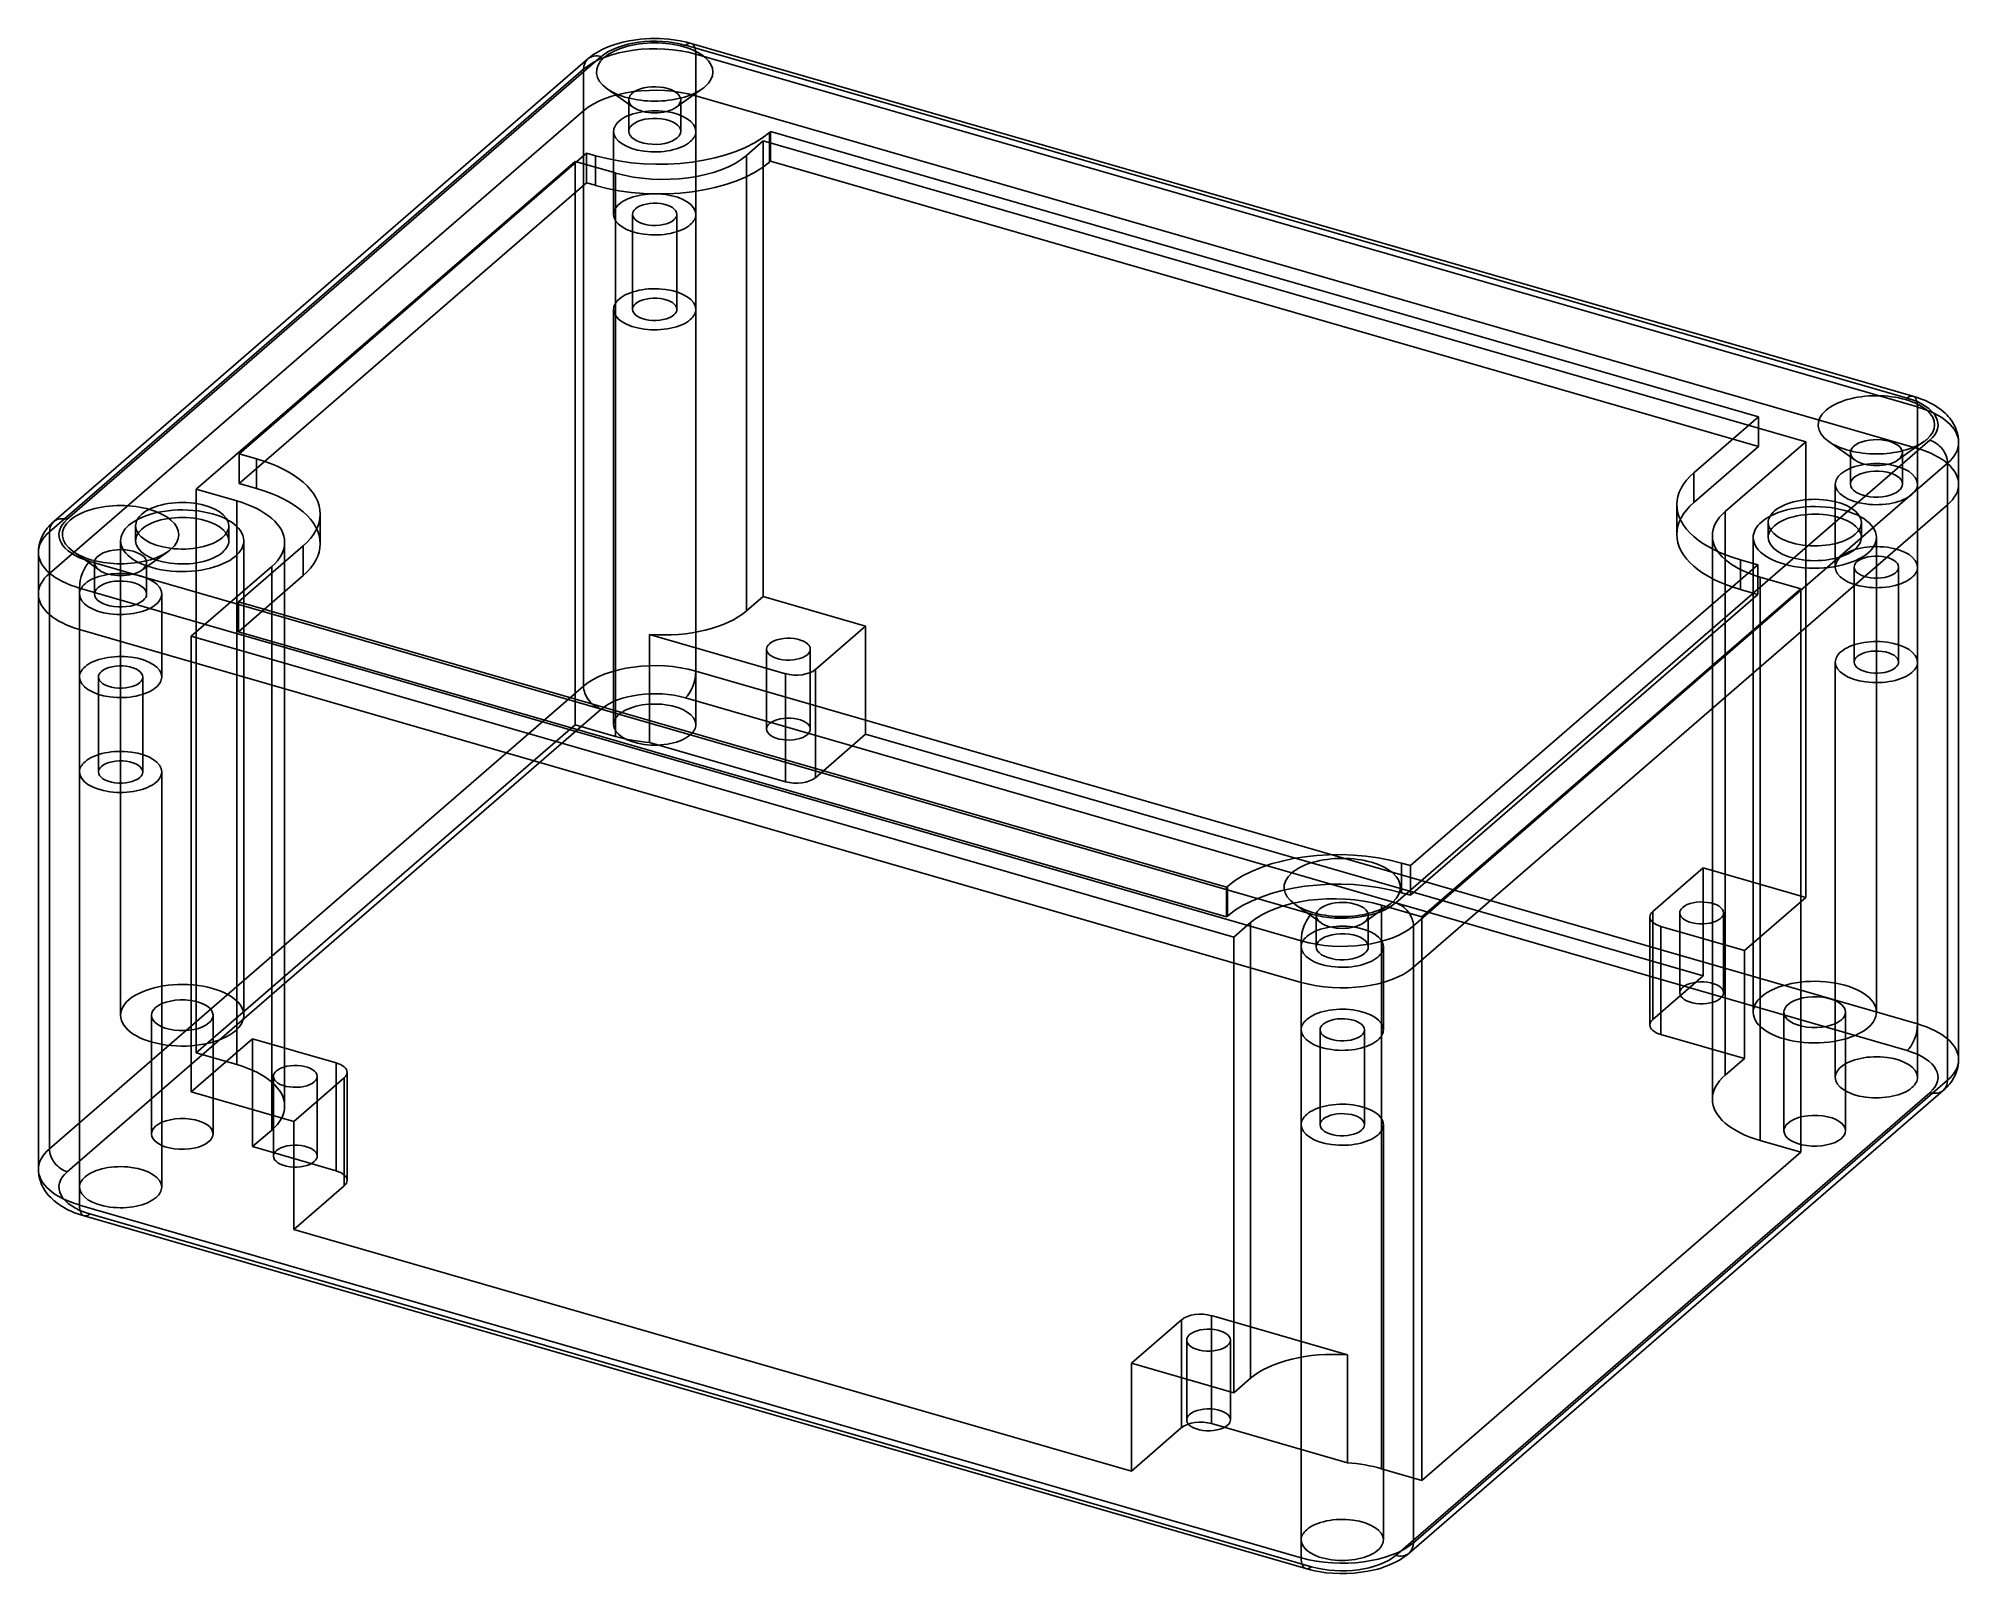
# Model space of a CAD drawing. Header units: millimetres. Extents: x -70 to 70, y -76 to 37.
import ezdxf

# ---------------------------------------------------------------- set-up
doc = ezdxf.new("R2010")
doc.units = ezdxf.units.MM
doc.layers.add('MAIN-1', color=7, linetype='Continuous')
doc.layers.add('MAIN-2', color=7, linetype='Continuous')

msp = doc.modelspace()

# ---------------------------------------------------------------- linework, layer by layer
at = {"layer": 'MAIN-1'}
for p, q in [((-26.46, 36.45), (-26.96, 36.37)), ((-26.13, 36.49), (-26.46, 36.45)), ((-25.79, 36.52), (-26.13, 36.49)), ((-25.44, 36.54), (-25.79, 36.52)), ((-25.1, 36.54), (-25.44, 36.54)), ((-24.76, 36.54), (-25.1, 36.54)), ((-24.41, 36.52), (-24.76, 36.54)), ((-24.07, 36.49), (-24.41, 36.52)), ((-23.74, 36.45), (-24.07, 36.49)), ((-23.24, 36.37), (-23.74, 36.45)), ((-68.98, 1.28), (-29.98, 35.05)), ((-29, 35.22), (-68, 1.44)), ((-29.8, 35.2), (-29.98, 35.05)), ((-29.61, 35.34), (-29.8, 35.2)), ((-29.41, 35.47), (-29.61, 35.34)), ((-29.19, 35.6), (-29.41, 35.47)), ((-28.95, 35.73), (-29.19, 35.6)), ((-28.68, 35.86), (-28.95, 35.73)), ((-28.39, 35.97), (-28.68, 35.86)), ((-28.08, 36.08), (-28.39, 35.97)), ((-27.77, 36.18), (-28.08, 36.08)), ((-27.43, 36.27), (-27.77, 36.18)), ((-26.96, 36.37), (-27.43, 36.27)), ((-22.77, 36.27), (-23.24, 36.37)), ((-22.85, 36.04), (66.35, 10.29)), ((-22.43, 36.18), (-22.77, 36.27)), ((66.77, 10.43), (-22.43, 36.18)), ((67.08, 10.33), (66.77, 10.43)), ((67.39, 10.22), (67.08, 10.33)), ((67.68, 10.11), (67.39, 10.22)), ((67.95, 9.98), (67.68, 10.11)), ((68.19, 9.85), (67.95, 9.98)), ((68.41, 9.72), (68.19, 9.85)), ((68.61, 9.59), (68.41, 9.72)), ((68.8, 9.45), (68.61, 9.59)), ((68.98, 9.3), (68.8, 9.45)), ((69.11, 9.18), (68.98, 9.3)), ((69.23, 9.06), (69.11, 9.18)), ((69.35, 8.94), (69.23, 9.06)), ((69.45, 8.82), (69.35, 8.94)), ((69.62, 8.59), (69.45, 8.82)), ((69.76, 8.36), (69.62, 8.59)), ((68, 7.22), (29, -26.56)), ((69.87, 8.14), (69.76, 8.36)), ((69.95, 7.91), (69.87, 8.14)), ((70.02, 7.7), (69.95, 7.91)), ((70.06, 7.48), (70.02, 7.7)), ((70.09, 7.26), (70.06, 7.48)), ((70.1, 7.04), (70.09, 7.26)), ((70.1, 7.04), (70.1, 4.01)), ((69.3, 5.54), (30.3, -28.23)), ((69.3, 5.54), (69.3, 2.51)), ((70.1, 4.01), (70.1, -37.99)), ((69.3, 2.51), (30.3, -31.26)), ((69.3, 2.51), (30.3, -31.26)), ((69.3, 2.51), (69.3, -39.49)), ((-69.87, 0.1), (-69.95, -0.11)), ((-69.77, 0.31), (-69.87, 0.1)), ((-69.62, 0.55), (-69.77, 0.31)), ((-69.45, 0.79), (-69.62, 0.55)), ((-69.35, 0.91), (-69.45, 0.79)), ((-69.23, 1.04), (-69.35, 0.91)), ((-69.11, 1.16), (-69.23, 1.04)), ((-68.98, 1.28), (-69.11, 1.16)), ((-70.09, -0.76), (-70.1, -0.98)), ((-70.1, -0.98), (-70.1, -4.01)), ((-70.06, -0.55), (-70.09, -0.76)), ((-70.02, -0.33), (-70.06, -0.55)), ((-69.95, -0.11), (-70.02, -0.33)), ((-66.35, -1.63), (22.85, -27.38)), ((-70.1, -4.01), (-70.1, -46.01)), ((-67.1, -3.58), (22.1, -29.33)), ((-67.1, -3.58), (-67.1, -6.61)), ((22.1, -32.36), (-67.1, -6.61)), ((-67.1, -6.61), (-67.1, -48.61)), ((-67.1, -6.61), (22.1, -32.36)), ((22.1, -29.33), (22.1, -32.36)), ((30.3, -28.23), (30.3, -31.26)), ((30.3, -31.26), (30.3, -73.26)), ((22.1, -32.36), (22.1, -74.36)), ((69.76, -39.3), (69.87, -39.08)), ((69.87, -39.08), (69.95, -38.86)), ((69.95, -38.86), (70.01, -38.67)), ((70.01, -38.67), (70.06, -38.42)), ((70.06, -38.42), (70.09, -38.21)), ((70.09, -38.21), (70.1, -37.99)), ((29.98, -74.02), (68.98, -40.25)), ((69.3, -39.49), (30.3, -73.26)), ((68.98, -40.25), (69.11, -40.13)), ((69.11, -40.13), (69.23, -40.01)), ((69.23, -40.01), (69.35, -39.89)), ((69.35, -39.89), (69.45, -39.76)), ((69.45, -39.76), (69.6, -39.56)), ((69.6, -39.56), (69.76, -39.3)), ((-70.1, -46.01), (-70.09, -46.19)), ((-70.09, -46.19), (-70.08, -46.36)), ((-70.08, -46.36), (-70.06, -46.45)), ((-70.06, -46.45), (-70.02, -46.67)), ((-70.02, -46.67), (-69.95, -46.88)), ((-69.95, -46.88), (-69.87, -47.11)), ((-69.87, -47.11), (-69.76, -47.33)), ((-69.76, -47.33), (-69.62, -47.56)), ((-69.62, -47.56), (-69.45, -47.79)), ((-69.45, -47.79), (-69.33, -47.93)), ((-69.33, -47.93), (-69.2, -48.06)), ((-69.2, -48.06), (-68.98, -48.27)), ((-68.98, -48.27), (-68.75, -48.46)), ((-68.75, -48.46), (-68.49, -48.64)), ((-68.49, -48.64), (-68.19, -48.82)), ((-68.19, -48.82), (-67.94, -48.96)), ((-67.94, -48.96), (-67.67, -49.08)), ((-67.1, -48.61), (22.1, -74.36)), ((-67.67, -49.08), (-67.46, -49.17)), ((-67.46, -49.17), (-67.23, -49.25)), ((-67.23, -49.25), (-67, -49.33)), ((-67, -49.33), (-66.77, -49.4)), ((22.43, -75.15), (-66.77, -49.4)), ((29.43, -74.43), (29.63, -74.3)), ((29.63, -74.3), (29.81, -74.16)), ((29.81, -74.16), (29.98, -74.02)), ((22.43, -75.15), (22.77, -75.24)), ((22.77, -75.24), (23.08, -75.31)), ((23.08, -75.31), (23.4, -75.37)), ((23.4, -75.37), (23.9, -75.45)), ((23.9, -75.45), (24.41, -75.49)), ((24.41, -75.49), (24.93, -75.51)), ((24.93, -75.51), (25.44, -75.51)), ((25.44, -75.51), (25.96, -75.48)), ((25.96, -75.48), (26.46, -75.42)), ((26.46, -75.42), (26.96, -75.34)), ((26.96, -75.34), (27.45, -75.24)), ((27.45, -75.24), (27.69, -75.18)), ((27.69, -75.18), (27.93, -75.11)), ((27.93, -75.11), (28.16, -75.03)), ((28.16, -75.03), (28.38, -74.95)), ((28.38, -74.95), (28.6, -74.86)), ((28.6, -74.86), (28.82, -74.76)), ((28.82, -74.76), (29.03, -74.66)), ((29.03, -74.66), (29.23, -74.55)), ((29.23, -74.55), (29.43, -74.43))]:
    msp.add_line(p, q, dxfattribs=at)
for centre, major_axis, ratio, start_param, end_param in [((-25.1, 34.09), (-4.25, 0), 0.5, 2.617994, 5.759587), ((-29, 33.92), (-0.98, 1.13), 0.75, -0.857072, 0.000001), ((-25.1, 34.09), (-4.25, 0), 0.5, -0.523599, 0.615576), ((-25.1, 34.09), (4.5, 0), 0.5, 1.047198, 2.617994), ((-22.85, 34.74), (0.42, 1.44), 0.433013, 0.000007, 0.588003), ((-25.1, 34.09), (-4.25, 0), 0.5, 0.615576, 2.526009), ((-25.1, 32.06), (1.9, 0), 0.5, 2.617994, 3.004423), ((-25.1, 32.06), (1.9, 0), 0.5, 0.137171, 2.617994), ((-25.1, 34.09), (-4.25, 0), 0.5, 2.526009, 2.617994), ((64.1, 8.34), (-4.25, 0), 0.5, 2.617994, 5.759587), ((66.35, 8.99), (0.42, 1.44), 0.433013, 0.000007, 0.588003), ((64.1, 8.34), (4.5, 0), 0.5, -0.523599, 1.047198), ((64.1, 8.34), (-4.25, 0), 0.5, -0.523599, 0.615576), ((64.1, 8.34), (-4.25, 0), 0.5, 0.615576, 2.526009), ((64.1, 6.31), (1.9, 0), 0.5, 0.137171, 2.617994), ((64.1, 8.34), (-4.25, 0), 0.5, 2.526009, 2.617994), ((68, 5.92), (0.98, -1.13), 0.75, 0.713724, 2.284521), ((64.1, 7.04), (6, 0), 0.5, -0.523599, 0), ((64.1, 6.31), (1.9, 0), 0.5, 2.617994, 3.004423), ((64.1, 4.01), (-6, 0), 0.5, 2.617994, 3.141499), ((64.1, 4.01), (6, 0), 0.5, -0.523599, -0.000094), ((-64.1, 0.32), (4.5, 0), 0.5, 2.617994, 4.18879), ((-68, 0.14), (-0.98, 1.13), 0.75, -0.857072, 0.000079), ((-64.1, 0.32), (-4.25, 0), 0.5, 2.617994, 5.759587), ((-64.1, 0.32), (-4.25, 0), 0.5, -0.523599, 0.615576), ((-64.1, -0.98), (6, 0), 0.5, 3.141593, 4.18879), ((-64.1, 0.32), (-4.25, 0), 0.5, 0.615576, 2.526009), ((-64.1, -1.72), (1.9, 0), 0.5, 2.617994, 3.004423), ((-64.1, -1.72), (1.9, 0), 0.5, 0.137171, 2.617994), ((-64.1, 0.32), (-4.25, 0), 0.5, 2.526009, 2.617994), ((-66.35, -2.93), (-0.42, -1.44), 0.433013, -2.55359, -0.982794), ((-64.1, -4.01), (-6, 0), 0.5, -0.000094, 1.047198), ((-64.1, -4.01), (6, 0), 0.5, 3.141499, 4.18879), ((25.1, -25.43), (-4.25, 0), 0.5, 2.617994, 5.759587), ((25.1, -25.43), (-4.25, 0), 0.5, -0.523599, 0.615576), ((25.1, -25.43), (4.5, 0), 0.5, -2.094395, -0.523599), ((25.1, -27.47), (1.9, 0), 0.5, 0.137171, 2.617994), ((25.1, -25.43), (-4.25, 0), 0.5, 2.526009, 2.617994), ((29, -27.86), (0.98, -1.13), 0.75, 0.713724, 2.284521), ((25.1, -25.43), (-4.25, 0), 0.5, 0.615576, 2.526009), ((22.85, -28.68), (-0.42, -1.44), 0.433013, -2.55359, -0.982794), ((25.1, -27.47), (1.9, 0), 0.5, 2.617994, 3.004423), ((25.1, -26.73), (6, 0), 0.5, -2.094395, -0.523599), ((25.1, -29.76), (-6, 0), 0.5, 1.047198, 2.617994), ((25.1, -29.76), (6, 0), 0.5, -2.094395, -0.523599), ((64.1, -37.99), (6, 0), 0.5, -0.523599, -0.000094), ((68, -39.11), (0.98, -1.13), 0.75, 0.000001, 0.713724), ((-64.1, -46.01), (6, 0), 0.5, 3.141499, 4.18879), ((-66.35, -47.96), (-0.42, -1.44), 0.433013, -0.982794, 0.000007), ((25.1, -71.76), (6, 0), 0.5, -2.094395, -0.523599), ((29, -72.89), (0.98, -1.13), 0.75, 0.000001, 0.713724), ((22.85, -73.71), (-0.42, -1.44), 0.433013, -0.982794, 0.000007)]:
    msp.add_ellipse(centre, major_axis=major_axis, ratio=ratio, start_param=start_param, end_param=end_param, dxfattribs=at)
at = {"layer": 'MAIN-2'}
for p, q in [((-22.1, 35.39), (-22.1, 32.36)), ((-22.1, 35.39), (67.1, 9.64)), ((-30.3, 34.29), (-69.3, 0.52)), ((-30.3, 34.29), (-30.3, 31.26)), ((-28.57, 32.87), (-26.65, 31.51)), ((-23.55, 31.51), (-21.63, 32.87)), ((-22.1, 32.36), (67.1, 6.61)), ((-22.1, 32.36), (67.1, 6.61)), ((-22.1, 32.36), (-22.1, -9.64)), ((-30.3, 31.26), (-69.3, -2.51)), ((-30.3, 31.26), (-69.3, -2.51)), ((-30.3, 31.26), (-30.3, -10.74)), ((-27, 32.06), (-27, 29.76)), ((-23.2, 32.06), (-23.2, 29.76)), ((-28.1, 29.76), (-28.1, 23.7)), ((-22.1, 29.76), (-22.1, 23.7)), ((-16.65, 29.75), (-16.72, 29.68)), ((-16.72, 29.68), (-16.72, 27.52)), ((-16.65, 29.75), (-16.65, 27.58)), ((-16.65, 29.75), (55.49, 8.92)), ((-55.43, 6.21), (-30.08, 28.17)), ((-30.08, 28.17), (-30.08, 26)), ((-29.43, 27.98), (-30.08, 28.17)), ((-18.41, 28), (-17.19, 29.07)), ((-17.19, -4.19), (-17.19, 29.07)), ((-17.19, 29.07), (58.94, 7.09)), ((-58.57, 3.63), (-30.92, 27.57)), ((-30.92, -13.56), (-30.92, 27.57)), ((-30.92, 27.57), (-27.97, 26.72)), ((-29.43, 27.98), (-29.43, 25.82)), ((-27.97, -14.41), (-27.97, 26.72)), ((-18.41, -5.25), (-18.41, 28)), ((-16.65, 27.58), (-16.72, 27.52)), ((55.49, 6.76), (-16.65, 27.58)), ((-30.08, 26), (-55.43, 4.05)), ((-29.43, 25.82), (-30.08, 26)), ((-26.72, 23.7), (-26.72, 16.77)), ((-23.48, 23.7), (-23.48, 16.77)), ((-28.1, 16.77), (-28.1, -13.54)), ((-22.1, 16.77), (-22.1, -13.54)), ((50.77, 4.83), (55.49, 8.92)), ((55.49, 8.92), (55.49, 6.76)), ((67.1, 9.64), (67.1, 6.61)), ((58.94, 7.09), (53.06, 2)), ((58.94, -26.16), (58.94, 7.09)), ((60.63, 7.12), (62.55, 5.76)), ((65.65, 5.76), (67.57, 7.12)), ((-55.43, 6.21), (-55.43, 4.05)), ((-55.43, 6.21), (-54.17, 5.85)), ((-54.17, 5.85), (-54.17, 3.69)), ((50.77, 2.67), (55.49, 6.76)), ((62.2, 6.31), (62.2, 4.01)), ((66, 6.31), (66, 4.01)), ((67.1, 6.61), (67.1, -35.39)), ((50.77, 4.83), (50.77, 2.67)), ((-58.57, -37.51), (-58.57, 3.63)), ((-55.62, 2.78), (-58.57, 3.63)), ((-55.43, 4.05), (-54.17, 3.69)), ((61.1, 4.01), (61.1, -2.05)), ((67.1, 4.01), (67.1, -2.05)), ((-55.62, -38.36), (-55.62, 2.78)), ((-49.52, -0.34), (-49.52, 1.82)), ((49.52, 0.34), (49.52, 2.51)), ((53.06, -39.13), (53.06, 2)), ((-69.3, 0.52), (-69.3, -2.51)), ((-63, 0.97), (-63, -0.12)), ((-56.2, -0.12), (-56.2, 0.97)), ((52.12, 0.25), (52.12, -40.88)), ((55.1, 0.12), (55.1, -34.53)), ((56.2, 1.2), (56.2, 0.12)), ((63, 0.12), (63, 1.2)), ((64.1, 0.12), (64.1, -34.53)), ((-67.57, -0.91), (-65.65, -2.27)), ((-64.1, -0.12), (-64.1, -34.76)), ((-62.55, -2.27), (-60.63, -0.91)), ((-55.49, -4.59), (-50.77, -0.5)), ((-55.1, -0.12), (-55.1, -34.76)), ((-52.12, -0.25), (-52.12, -41.39)), ((-50.77, -0.5), (-50.77, -2.67)), ((-69.3, -2.51), (-69.3, -44.51)), ((-66, -1.72), (-66, -4.01)), ((-62.2, -1.72), (-62.2, -4.01)), ((-58.94, -7.09), (-53.06, -2)), ((-50.77, -2.67), (-55.49, -6.76)), ((-53.06, -43.14), (-53.06, -2)), ((55.43, -1.88), (30.08, -23.84)), ((54.17, -1.52), (54.17, -3.69)), ((55.43, -1.88), (54.17, -1.52)), ((55.43, -1.88), (55.43, -4.05)), ((55.62, -43.91), (55.62, -2.78)), ((55.62, -2.78), (58.57, -3.63)), ((62.48, -2.05), (62.48, -8.98)), ((65.72, -2.05), (65.72, -8.98)), ((-67.1, -4.01), (-67.1, -10.07)), ((-61.1, -4.01), (-61.1, -10.07)), ((-18.41, -5.25), (-17.19, -4.19)), ((-17.19, -4.19), (-9.7, -6.35)), ((30.08, -26), (55.43, -4.05)), ((58.57, -3.63), (30.92, -27.57)), ((55.43, -4.05), (54.17, -3.69)), ((58.57, -44.76), (58.57, -3.63)), ((-55.49, -4.59), (-55.49, -6.76)), ((16.65, -25.42), (-55.49, -4.59)), ((-55.49, -6.76), (16.65, -27.58)), ((-25.47, -6.96), (-15.56, -9.83)), ((-25.47, -14.85), (-25.47, -6.96)), ((-13.37, -9.53), (-9.7, -6.35)), ((-9.7, -6.35), (-9.7, -14.23)), ((-58.94, -40.35), (-58.94, -7.09)), ((17.19, -29.07), (-58.94, -7.09)), ((-16.94, -8.04), (-16.94, -13.87)), ((-13.74, -8.04), (-13.74, -13.87)), ((-22.1, -9.64), (67.1, -35.39)), ((-13.37, -9.53), (-13.37, -17.42)), ((61.1, -8.98), (61.1, -39.29)), ((67.1, -8.98), (67.1, -39.29)), ((-30.3, -10.74), (-69.3, -44.51)), ((-65.72, -10.07), (-65.72, -17)), ((-62.48, -10.07), (-62.48, -17)), ((-15.56, -9.83), (-15.56, -17.71)), ((-29, -12.41), (-68, -46.19)), ((-22.85, -11.59), (66.35, -37.34)), ((-30.92, -13.56), (-58.57, -37.51)), ((-30.92, -13.56), (-27.97, -14.41)), ((-15.56, -17.71), (-25.47, -14.85)), ((-9.7, -14.23), (-13.37, -17.42)), ((51.45, -31.88), (-9.7, -14.23)), ((-67.1, -17), (-67.1, -47.31)), ((-61.1, -17), (-61.1, -47.31)), ((29.43, -23.65), (29.43, -25.82)), ((29.43, -23.65), (30.08, -23.84)), ((30.08, -23.84), (30.08, -26)), ((47.77, -27.18), (51.45, -24)), ((51.45, -24), (58.94, -26.16)), ((51.45, -31.88), (51.45, -24)), ((16.65, -25.42), (16.72, -25.35)), ((16.65, -25.42), (16.65, -27.58)), ((16.72, -25.35), (16.72, -27.52)), ((29.43, -25.82), (30.08, -26)), ((58.94, -26.16), (54.46, -30.04)), ((16.65, -27.58), (16.72, -27.52)), ((18.41, -28), (17.19, -29.07)), ((18.41, -61.26), (18.41, -28)), ((21.63, -26.66), (23.55, -28.02)), ((23.2, -27.47), (23.2, -29.76)), ((26.65, -28.02), (28.57, -26.66)), ((27, -27.47), (27, -29.76)), ((27.97, -67.86), (27.97, -26.72)), ((30.92, -27.57), (27.97, -26.72)), ((30.92, -68.71), (30.92, -27.57)), ((47.56, -35.47), (47.56, -27.58)), ((47.77, -27.18), (47.77, -35.07)), ((49.74, -27.29), (49.74, -33.12)), ((52.94, -27.29), (52.94, -33.12)), ((17.19, -62.32), (17.19, -29.07)), ((54.46, -30.04), (48.36, -28.28)), ((48.36, -28.28), (48.36, -36.16)), ((22.1, -29.76), (22.1, -35.82)), ((28.1, -29.76), (28.1, -35.82)), ((54.46, -30.04), (54.46, -37.92)), ((47.77, -35.07), (51.45, -31.88)), ((-61.85, -34.76), (-61.85, -43.42)), ((-57.35, -34.76), (-57.35, -43.42)), ((57.35, -34.53), (57.35, -43.19)), ((61.85, -34.53), (61.85, -43.19)), ((23.48, -35.82), (23.48, -42.75)), ((26.72, -35.82), (26.72, -42.75)), ((54.46, -37.92), (48.36, -36.16)), ((-58.94, -40.35), (-54.46, -36.47)), ((-55.62, -38.36), (-58.57, -37.51)), ((-54.46, -36.47), (-48.36, -38.23)), ((-54.46, -36.47), (-54.46, -44.35)), ((-52.94, -39.22), (-52.94, -45.04)), ((-49.74, -39.22), (-49.74, -45.04)), ((-48.36, -38.23), (-48.36, -46.11)), ((-47.56, -46.81), (-47.56, -38.93)), ((54.46, -37.92), (53.06, -39.13)), ((-51.45, -42.51), (-58.94, -40.35)), ((-47.77, -39.33), (-51.45, -42.51)), ((-47.77, -39.33), (-47.77, -47.21)), ((68, -40.41), (29, -74.19)), ((-54.46, -44.35), (-53.06, -43.14)), ((-51.45, -50.39), (-51.45, -42.51)), ((22.1, -42.75), (22.1, -73.06)), ((28.1, -42.75), (28.1, -73.06)), ((-54.46, -44.35), (-48.36, -46.11)), ((30.92, -68.71), (58.57, -44.76)), ((55.62, -43.91), (58.57, -44.76)), ((-47.77, -47.21), (-51.45, -50.39)), ((-66.35, -49.26), (22.85, -75.01)), ((-51.45, -50.39), (9.7, -68.04)), ((13.37, -56.98), (9.7, -60.16)), ((13.37, -56.98), (13.37, -64.86)), ((25.47, -59.55), (15.56, -56.68)), ((15.56, -56.68), (15.56, -64.56)), ((13.74, -58.47), (13.74, -64.29)), ((16.94, -58.47), (16.94, -64.29)), ((9.7, -60.16), (9.7, -68.04)), ((17.19, -62.32), (9.7, -60.16)), ((25.47, -67.43), (25.47, -59.55)), ((18.41, -61.26), (17.19, -62.32)), ((9.7, -68.04), (13.37, -64.86)), ((15.56, -64.56), (25.47, -67.43)), ((30.92, -68.71), (27.97, -67.86))]:
    msp.add_line(p, q, dxfattribs=at)
for centre, major_axis, ratio, start_param, end_param in [((-25.1, 32.79), (6, 0), 0.5, 1.047198, 2.617994), ((-29, 33.92), (-0.98, 1.13), 0.75, 0.000001, 0.713724), ((-22.85, 34.74), (0.42, 1.44), 0.433013, -0.982794, 0.000007), ((-25.1, 29.76), (-6, 0), 0.5, -2.094395, -0.523599), ((-25.1, 29.76), (6, 0), 0.5, 1.047198, 2.617994), ((-25.1, 29.76), (-3, 0), 0.5, 3.141499, 5.759587), ((-25.1, 32.06), (1.9, 0), 0.5, 3.004423, 3.141499), ((-25.1, 32.06), (1.9, 0), 0.5, 3.141499, 3.757169), ((-25.1, 32.06), (1.9, 0), 0.5, -2.526016, -0.615583), ((-25.1, 32.06), (1.9, 0), 0.5, -0.615583, -0.523599), ((-25.1, 32.06), (1.9, 0), 0.5, -0.523599, -0.000094), ((-25.1, 32.06), (1.9, 0), 0.5, -0.000094, 0.137171), ((-24.78, 32.01), (-9.3, 0), 0.5, 1.047198, 2.617994), ((-25.1, 29.76), (-3, 0), 0.5, -0.523599, -0.000094), ((-25.1, 29.76), (-3, 0), 0.5, -0.000094, 2.617994), ((-25.1, 29.76), (1.9, 0), 0.5, 2.617994, 3.141499), ((-25.1, 29.76), (1.9, 0), 0.5, 3.141499, 5.759587), ((-25.1, 29.76), (1.9, 0), 0.5, -0.000094, 2.617994), ((-25.1, 29.76), (1.9, 0), 0.5, -0.523599, -0.000094), ((-25.1, 29.76), (-3, 0), 0.5, 2.617994, 3.141499), ((-24.78, 29.84), (-9.3, 0), 0.5, 1.047198, 2.617994), ((-24.47, 29.75), (7, 0), 0.5, -2.094395, -0.523599), ((-25.1, 23.7), (3, 0), 0.5, -0.000094, 2.617994), ((-25.1, 23.7), (3, 0), 0.5, 2.617994, 3.141499), ((-25.1, 23.7), (1.62, 0), 0.5, 2.617994, 3.141499), ((-25.1, 23.7), (1.62, 0), 0.5, -0.000094, 2.617994), ((-25.1, 23.7), (3, 0), 0.5, 3.141499, 5.759587), ((-25.1, 23.7), (1.62, 0), 0.5, 3.141499, 5.759587), ((-25.1, 23.7), (1.62, 0), 0.5, -0.523599, -0.000094), ((-25.1, 23.7), (3, 0), 0.5, -0.523599, -0.000094), ((-25.1, 16.77), (3, 0), 0.5, -0.000094, 2.617994), ((-25.1, 16.77), (3, 0), 0.5, 2.617994, 3.141499), ((-25.1, 16.77), (1.62, 0), 0.5, 2.617994, 3.141499), ((-25.1, 16.77), (1.62, 0), 0.5, -0.000094, 2.617994), ((-25.1, 16.77), (3, 0), 0.5, 3.141499, 5.759587), ((-25.1, 16.77), (1.62, 0), 0.5, 3.141499, 5.759587), ((-25.1, 16.77), (1.62, 0), 0.5, -0.523599, -0.000094), ((-25.1, 16.77), (3, 0), 0.5, -0.523599, -0.000094), ((66.35, 8.99), (0.42, 1.44), 0.433013, -0.982794, 0.000007), ((64.1, 7.04), (6, 0), 0.5, 0, 1.047198), ((-58.82, 1.82), (-9.3, 0), 0.5, 3.141499, 4.18879), ((64.1, 4.01), (-3, 0), 0.5, 3.141499, 5.759587), ((64.1, 6.31), (1.9, 0), 0.5, 3.004423, 3.141499), ((64.1, 6.31), (1.9, 0), 0.5, 3.141499, 3.757169), ((64.1, 6.31), (1.9, 0), 0.5, -2.526016, -0.615583), ((64.1, 6.31), (1.9, 0), 0.5, -0.615583, -0.523599), ((64.1, 6.31), (1.9, 0), 0.5, -0.523599, -0.000094), ((64.1, 6.31), (1.9, 0), 0.5, -0.000094, 0.137171), ((64.1, 4.01), (-6, 0), 0.5, 3.141499, 4.18879), ((64.1, 4.01), (6, 0), 0.5, -0.000094, 1.047198), ((58.82, 2.51), (-9.3, 0), 0.5, -0.523599, -0.000094), ((64.1, 4.01), (-3, 0), 0.5, -0.523599, -0.000094), ((64.1, 4.01), (1.9, 0), 0.5, 2.617994, 3.141499), ((64.1, 4.01), (1.9, 0), 0.5, -0.000094, 2.617994), ((-59.6, 0.97), (3.4, 0), 0.5, -0.000094, 2.617994), ((-58.82, -0.34), (-9.3, 0), 0.5, 3.141499, 4.18879), ((59.6, 1.2), (3.4, 0), 0.5, -0.000094, 2.617994), ((64.1, 4.01), (-3, 0), 0.5, -0.000094, 2.617994), ((64.1, 4.01), (1.9, 0), 0.5, 3.141499, 5.759587), ((64.1, 4.01), (1.9, 0), 0.5, -0.523599, -0.000094), ((64.1, 4.01), (-3, 0), 0.5, 2.617994, 3.141499), ((-59.6, -0.12), (-4.5, 0), 0.5, 3.141499, 5.759587), ((-59.6, 0.97), (3.4, 0), 0.5, 2.617994, 3.141499), ((-59.6, -0.12), (3.4, 0), 0.5, -0.000094, 2.617994), ((-59.12, -0.25), (7, 0), 0.5, -0.000094, 1.047198), ((-58.82, 1.82), (-9.3, 0), 0.5, 2.617994, 3.141499), ((58.82, 0.34), (-9.3, 0), 0.5, -0.523599, -0.000094), ((58.82, 2.51), (-9.3, 0), 0.5, -0.000094, 1.047198), ((59.12, 0.25), (7, 0), 0.5, 2.617994, 3.141499), ((59.6, 0.12), (-4.5, 0), 0.5, 3.141499, 5.759587), ((59.6, 1.2), (3.4, 0), 0.5, 2.617994, 3.141499), ((59.6, 0.12), (3.4, 0), 0.5, -0.000094, 2.617994), ((-64.1, -0.98), (6, 0), 0.5, 2.617994, 3.141593), ((-68, 0.14), (-0.98, 1.13), 0.75, 0.000079, 0.713724), ((-59.6, -0.12), (-4.5, 0), 0.5, -0.523599, -0.000094), ((-59.6, 0.97), (3.4, 0), 0.5, 3.141499, 5.759587), ((-59.6, -0.12), (3.4, 0), 0.5, 2.617994, 3.141499), ((-59.6, 0.97), (3.4, 0), 0.5, -0.523599, -0.000094), ((58.82, 0.34), (-9.3, 0), 0.5, -0.000094, 1.047198), ((59.12, 0.25), (7, 0), 0.5, 3.141499, 4.18879), ((59.6, 0.12), (-4.5, 0), 0.5, -0.523599, -0.000094), ((59.6, 0.12), (-4.5, 0), 0.5, -0.000094, 2.617994), ((59.6, 1.2), (3.4, 0), 0.5, 3.141499, 5.759587), ((59.6, 0.12), (3.4, 0), 0.5, 2.617994, 3.141499), ((59.6, 0.12), (3.4, 0), 0.5, 3.141499, 5.759587), ((59.6, 1.2), (3.4, 0), 0.5, -0.523599, -0.000094), ((59.6, 0.12), (3.4, 0), 0.5, -0.523599, -0.000094), ((59.6, 0.12), (-4.5, 0), 0.5, 2.617994, 3.141499), ((-59.6, -0.12), (-4.5, 0), 0.5, -0.000094, 2.617994), ((-59.6, -0.12), (3.4, 0), 0.5, 3.141499, 5.759587), ((-59.6, -0.12), (3.4, 0), 0.5, -0.523599, -0.000094), ((-59.6, -0.12), (-4.5, 0), 0.5, 2.617994, 3.141499), ((-59.12, -0.25), (7, 0), 0.5, -0.523599, -0.000094), ((-58.82, -0.34), (-9.3, 0), 0.5, 2.617994, 3.141499), ((64.1, -2.05), (3, 0), 0.5, 2.617994, 3.141499), ((64.1, -2.05), (3, 0), 0.5, -0.000094, 2.617994), ((64.1, -2.05), (1.62, 0), 0.5, -0.000094, 2.617994), ((-64.1, -4.01), (-6, 0), 0.5, -0.523599, -0.000094), ((-64.1, -4.01), (6, 0), 0.5, 2.617994, 3.141499), ((-64.1, -4.01), (-3, 0), 0.5, 3.141499, 5.759587), ((-64.1, -1.72), (1.9, 0), 0.5, 3.004423, 3.141499), ((-64.1, -1.72), (1.9, 0), 0.5, 3.141499, 3.757169), ((-64.1, -1.72), (1.9, 0), 0.5, -2.526016, -0.615583), ((-64.1, -1.72), (1.9, 0), 0.5, -0.615583, -0.523599), ((-64.1, -1.72), (1.9, 0), 0.5, -0.523599, -0.000094), ((-64.1, -1.72), (1.9, 0), 0.5, -0.000094, 0.137171), ((64.1, -2.05), (3, 0), 0.5, 3.141499, 5.759587), ((64.1, -2.05), (1.62, 0), 0.5, 2.617994, 3.141499), ((64.1, -2.05), (1.62, 0), 0.5, 3.141499, 5.759587), ((64.1, -2.05), (1.62, 0), 0.5, -0.523599, -0.000094), ((64.1, -2.05), (3, 0), 0.5, -0.523599, -0.000094), ((-64.1, -4.01), (-3, 0), 0.5, -0.523599, -0.000094), ((-64.1, -4.01), (-3, 0), 0.5, -0.000094, 2.617994), ((-64.1, -4.01), (1.9, 0), 0.5, 2.617994, 3.141499), ((-64.1, -4.01), (1.9, 0), 0.5, 3.141499, 5.759587), ((-64.1, -4.01), (1.9, 0), 0.5, -0.000094, 2.617994), ((-64.1, -4.01), (1.9, 0), 0.5, -0.523599, -0.000094), ((-64.1, -4.01), (-3, 0), 0.5, 2.617994, 3.141499), ((-24.47, -3.5), (7, 0), 0.5, -1.714144, -0.523599), ((-15.34, -8.04), (-1.6, 0), 0.5, -0.523599, -0.000094), ((-15.34, -8.04), (-1.6, 0), 0.5, -0.000094, 2.617994), ((-15.34, -8.04), (-1.6, 0), 0.5, 3.141499, 5.759587), ((-15.34, -8.04), (-1.6, 0), 0.5, 2.617994, 3.141499), ((64.1, -8.98), (3, 0), 0.5, 2.617994, 3.141499), ((64.1, -8.98), (3, 0), 0.5, -0.000094, 2.617994), ((64.1, -8.98), (1.62, 0), 0.5, -0.000094, 2.617994), ((-64.1, -10.07), (3, 0), 0.5, 2.617994, 3.141499), ((-64.1, -10.07), (3, 0), 0.5, -0.000094, 2.617994), ((-64.1, -10.07), (1.62, 0), 0.5, 2.617994, 3.141499), ((-64.1, -10.07), (1.62, 0), 0.5, -0.000094, 2.617994), ((-25.1, -12.24), (6, 0), 0.5, 1.047198, 2.617994), ((-22.85, -10.29), (0.42, 1.44), 0.433013, -2.55359, -0.982794), ((-14.76, -9.13), (1.6, 0), 0.5, -2.094395, -0.523599), ((64.1, -8.98), (3, 0), 0.5, 3.141499, 5.759587), ((64.1, -8.98), (1.62, 0), 0.5, 2.617994, 3.141499), ((64.1, -8.98), (1.62, 0), 0.5, 3.141499, 5.759587), ((64.1, -8.98), (1.62, 0), 0.5, -0.523599, -0.000094), ((64.1, -8.98), (3, 0), 0.5, -0.523599, -0.000094), ((-64.1, -10.07), (3, 0), 0.5, 3.141499, 5.759587), ((-64.1, -10.07), (1.62, 0), 0.5, 3.141499, 5.759587), ((-64.1, -10.07), (1.62, 0), 0.5, -0.523599, -0.000094), ((-64.1, -10.07), (3, 0), 0.5, -0.523599, -0.000094), ((-29, -11.11), (-0.98, 1.13), 0.75, 0.713724, 2.284521), ((-25.1, -13.54), (-4.5, 0), 0.5, -2.094395, -0.523599), ((-25.1, -13.54), (3, 0), 0.5, -0.000094, 2.617994), ((-25.1, -13.54), (3, 0), 0.5, 2.617994, 3.141499), ((-25.1, -13.54), (3, 0), 0.5, 3.141499, 5.759587), ((-25.1, -13.54), (3, 0), 0.5, -0.523599, -0.000094), ((-15.34, -13.87), (-1.6, 0), 0.5, -0.523599, -0.000094), ((-15.34, -13.87), (-1.6, 0), 0.5, -0.000094, 2.617994), ((-15.34, -13.87), (-1.6, 0), 0.5, 3.141499, 5.759587), ((-15.34, -13.87), (-1.6, 0), 0.5, 2.617994, 3.141499), ((-64.1, -17), (3, 0), 0.5, -0.000094, 2.617994), ((-24.47, -11.38), (7, 0), 0.5, -2.094395, -1.714144), ((-64.1, -17), (3, 0), 0.5, 2.617994, 3.141499), ((-64.1, -17), (1.62, 0), 0.5, 2.617994, 3.141499), ((-64.1, -17), (1.62, 0), 0.5, -0.000094, 2.617994), ((-64.1, -17), (3, 0), 0.5, 3.141499, 5.759587), ((-64.1, -17), (1.62, 0), 0.5, 3.141499, 5.759587), ((-64.1, -17), (1.62, 0), 0.5, -0.523599, -0.000094), ((-64.1, -17), (3, 0), 0.5, -0.523599, -0.000094), ((-14.76, -17.02), (-1.6, 0), 0.5, 1.047198, 2.617994), ((24.78, -27.68), (-9.3, 0), 0.5, -2.094395, -0.523599), ((24.78, -29.84), (-9.3, 0), 0.5, -2.094395, -0.523599), ((24.47, -29.75), (7, 0), 0.5, 1.047198, 2.617994), ((51.34, -27.29), (-1.6, 0), 0.5, 3.141499, 5.759587), ((25.1, -27.47), (1.9, 0), 0.5, 3.004423, 3.141499), ((25.1, -27.47), (1.9, 0), 0.5, 3.141499, 3.757169), ((25.1, -27.47), (1.9, 0), 0.5, -2.526016, -0.615583), ((25.1, -27.47), (1.9, 0), 0.5, -0.615583, -0.523599), ((25.1, -27.47), (1.9, 0), 0.5, -0.523599, -0.000094), ((25.1, -27.47), (1.9, 0), 0.5, -0.000094, 0.137171), ((49.16, -27.58), (-1.6, 0), 0.5, -0.523599, -0.000094), ((49.16, -27.58), (-1.6, 0), 0.5, -0.000094, 1.047198), ((51.34, -27.29), (-1.6, 0), 0.5, -0.523599, -0.000094), ((51.34, -27.29), (-1.6, 0), 0.5, -0.000094, 2.617994), ((51.34, -27.29), (-1.6, 0), 0.5, 2.617994, 3.141499), ((25.1, -29.76), (-3, 0), 0.5, -0.523599, -0.000094), ((25.1, -29.76), (-3, 0), 0.5, 3.141499, 5.759587), ((25.1, -29.76), (1.9, 0), 0.5, 2.617994, 3.141499), ((25.1, -29.76), (1.9, 0), 0.5, -0.000094, 2.617994), ((25.1, -29.76), (-3, 0), 0.5, -0.000094, 2.617994), ((25.1, -29.76), (1.9, 0), 0.5, 3.141499, 5.759587), ((25.1, -29.76), (1.9, 0), 0.5, -0.523599, -0.000094), ((25.1, -29.76), (-3, 0), 0.5, 2.617994, 3.141499), ((59.6, -34.53), (4.5, 0), 0.5, -0.000094, 2.617994), ((-59.6, -34.76), (4.5, 0), 0.5, 2.617994, 3.141499), ((-59.6, -34.76), (4.5, 0), 0.5, -0.000094, 2.617994), ((-59.6, -34.76), (2.25, 0), 0.5, -0.000094, 2.617994), ((51.34, -33.12), (-1.6, 0), 0.5, -0.523599, -0.000094), ((51.34, -33.12), (-1.6, 0), 0.5, -0.000094, 2.617994), ((51.34, -33.12), (-1.6, 0), 0.5, 3.141499, 5.759587), ((51.34, -33.12), (-1.6, 0), 0.5, 2.617994, 3.141499), ((59.6, -34.53), (4.5, 0), 0.5, 2.617994, 3.141499), ((59.6, -34.53), (2.25, 0), 0.5, -0.000094, 2.617994), ((-59.6, -34.76), (4.5, 0), 0.5, 3.141499, 5.759587), ((-59.6, -34.76), (2.25, 0), 0.5, 2.617994, 3.141499), ((-59.6, -34.76), (2.25, 0), 0.5, 3.141499, 5.759587), ((-59.6, -34.76), (2.25, 0), 0.5, -0.523599, -0.000094), ((-59.6, -34.76), (4.5, 0), 0.5, -0.523599, -0.000094), ((25.1, -35.82), (3, 0), 0.5, -0.000094, 2.617994), ((25.1, -35.82), (1.62, 0), 0.5, -0.000094, 2.617994), ((59.6, -34.53), (4.5, 0), 0.5, 3.141499, 5.759587), ((59.6, -34.53), (2.25, 0), 0.5, 2.617994, 3.141499), ((59.6, -34.53), (2.25, 0), 0.5, 3.141499, 5.759587), ((59.6, -34.53), (2.25, 0), 0.5, -0.523599, -0.000094), ((59.6, -34.53), (4.5, 0), 0.5, -0.523599, -0.000094), ((25.1, -35.82), (3, 0), 0.5, 2.617994, 3.141499), ((25.1, -35.82), (3, 0), 0.5, 3.141499, 5.759587), ((25.1, -35.82), (1.62, 0), 0.5, 2.617994, 3.141499), ((25.1, -35.82), (1.62, 0), 0.5, 3.141499, 5.759587), ((25.1, -35.82), (1.62, 0), 0.5, -0.523599, -0.000094), ((25.1, -35.82), (3, 0), 0.5, -0.523599, -0.000094), ((49.16, -35.47), (-1.6, 0), 0.5, -0.523599, -0.000094), ((49.16, -35.47), (-1.6, 0), 0.5, -0.000094, 1.047198), ((66.35, -36.04), (0.42, 1.44), 0.433013, -2.55359, -0.982794), ((64.1, -37.99), (6, 0), 0.5, -0.000094, 1.047198), ((64.1, -39.29), (3, 0), 0.5, -0.000094, 2.617994), ((64.1, -39.29), (-4.5, 0), 0.5, 2.617994, 4.18879), ((-59.12, -41.39), (7, 0), 0.5, -0.000094, 1.047198), ((-51.34, -39.22), (-1.6, 0), 0.5, -0.523599, -0.000094), ((-51.34, -39.22), (-1.6, 0), 0.5, -0.000094, 2.617994), ((-51.34, -39.22), (-1.6, 0), 0.5, 3.141499, 5.759587), ((-51.34, -39.22), (-1.6, 0), 0.5, 2.617994, 3.141499), ((-49.16, -38.93), (-1.6, 0), 0.5, 3.141499, 4.18879), ((-49.16, -38.93), (-1.6, 0), 0.5, 2.617994, 3.141499), ((59.12, -40.88), (7, 0), 0.5, 2.617994, 3.141499), ((64.1, -39.29), (3, 0), 0.5, 2.617994, 3.141499), ((64.1, -39.29), (3, 0), 0.5, 3.141499, 5.759587), ((64.1, -39.29), (3, 0), 0.5, -0.523599, -0.000094), ((68, -39.11), (0.98, -1.13), 0.75, -0.857072, 0.000001), ((-59.12, -41.39), (7, 0), 0.5, -0.523599, -0.000094), ((25.1, -42.75), (3, 0), 0.5, 2.617994, 3.141499), ((25.1, -42.75), (3, 0), 0.5, -0.000094, 2.617994), ((25.1, -42.75), (1.62, 0), 0.5, -0.000094, 2.617994), ((59.12, -40.88), (7, 0), 0.5, 3.141499, 4.18879), ((59.6, -43.19), (2.25, 0), 0.5, -0.000094, 2.617994), ((-59.6, -43.42), (2.25, 0), 0.5, 2.617994, 3.141499), ((-59.6, -43.42), (2.25, 0), 0.5, 3.141499, 5.759587), ((-59.6, -43.42), (2.25, 0), 0.5, -0.000094, 2.617994), ((-59.6, -43.42), (2.25, 0), 0.5, -0.523599, -0.000094), ((25.1, -42.75), (3, 0), 0.5, 3.141499, 5.759587), ((25.1, -42.75), (1.62, 0), 0.5, 2.617994, 3.141499), ((25.1, -42.75), (1.62, 0), 0.5, 3.141499, 5.759587), ((25.1, -42.75), (1.62, 0), 0.5, -0.523599, -0.000094), ((25.1, -42.75), (3, 0), 0.5, -0.523599, -0.000094), ((59.6, -43.19), (2.25, 0), 0.5, 2.617994, 3.141499), ((59.6, -43.19), (2.25, 0), 0.5, 3.141499, 5.759587), ((59.6, -43.19), (2.25, 0), 0.5, -0.523599, -0.000094), ((-64.1, -46.01), (6, 0), 0.5, 2.617994, 3.141499), ((-68, -44.89), (-0.98, 1.13), 0.75, 0.713724, 2.284521), ((-51.34, -45.04), (-1.6, 0), 0.5, -0.523599, -0.000094), ((-51.34, -45.04), (-1.6, 0), 0.5, 3.141499, 5.759587), ((-64.1, -47.31), (-4.5, 0), 0.5, -0.523599, 1.047198), ((-64.1, -47.31), (3, 0), 0.5, -0.000094, 2.617994), ((-51.34, -45.04), (-1.6, 0), 0.5, -0.000094, 2.617994), ((-51.34, -45.04), (-1.6, 0), 0.5, 2.617994, 3.141499), ((-49.16, -46.81), (-1.6, 0), 0.5, 3.141499, 4.18879), ((-64.1, -47.31), (3, 0), 0.5, 2.617994, 3.141499), ((-64.1, -47.31), (3, 0), 0.5, 3.141499, 5.759587), ((-64.1, -47.31), (3, 0), 0.5, -0.523599, -0.000094), ((-49.16, -46.81), (-1.6, 0), 0.5, 2.617994, 3.141499), ((-66.35, -47.96), (-0.42, -1.44), 0.433013, 0.000007, 0.588003), ((14.76, -57.38), (1.6, 0), 0.5, 1.047198, 2.617994), ((15.34, -58.47), (-1.6, 0), 0.5, -0.523599, -0.000094), ((15.34, -58.47), (-1.6, 0), 0.5, -0.000094, 2.617994), ((15.34, -58.47), (-1.6, 0), 0.5, 3.141499, 5.759587), ((15.34, -58.47), (-1.6, 0), 0.5, 2.617994, 3.141499), ((24.47, -63.01), (7, 0), 0.5, 1.427449, 2.617994), ((14.76, -65.26), (-1.6, 0), 0.5, -2.094395, -0.523599), ((15.34, -64.29), (-1.6, 0), 0.5, -0.523599, -0.000094), ((15.34, -64.29), (-1.6, 0), 0.5, -0.000094, 2.617994), ((15.34, -64.29), (-1.6, 0), 0.5, 3.141499, 5.759587), ((15.34, -64.29), (-1.6, 0), 0.5, 2.617994, 3.141499), ((24.47, -70.89), (7, 0), 0.5, 1.047198, 1.427449), ((25.1, -73.06), (3, 0), 0.5, -0.000094, 2.617994), ((25.1, -73.06), (3, 0), 0.5, 2.617994, 3.141499), ((25.1, -73.06), (3, 0), 0.5, 3.141499, 5.759587), ((25.1, -73.06), (-4.5, 0), 0.5, 1.047198, 2.617994), ((25.1, -73.06), (3, 0), 0.5, -0.523599, -0.000094), ((29, -72.89), (0.98, -1.13), 0.75, -0.857072, 0.000001), ((22.85, -73.71), (-0.42, -1.44), 0.433013, 0.000007, 0.588003)]:
    msp.add_ellipse(centre, major_axis=major_axis, ratio=ratio, start_param=start_param, end_param=end_param, dxfattribs=at)

doc.saveas('drawing.dxf')
